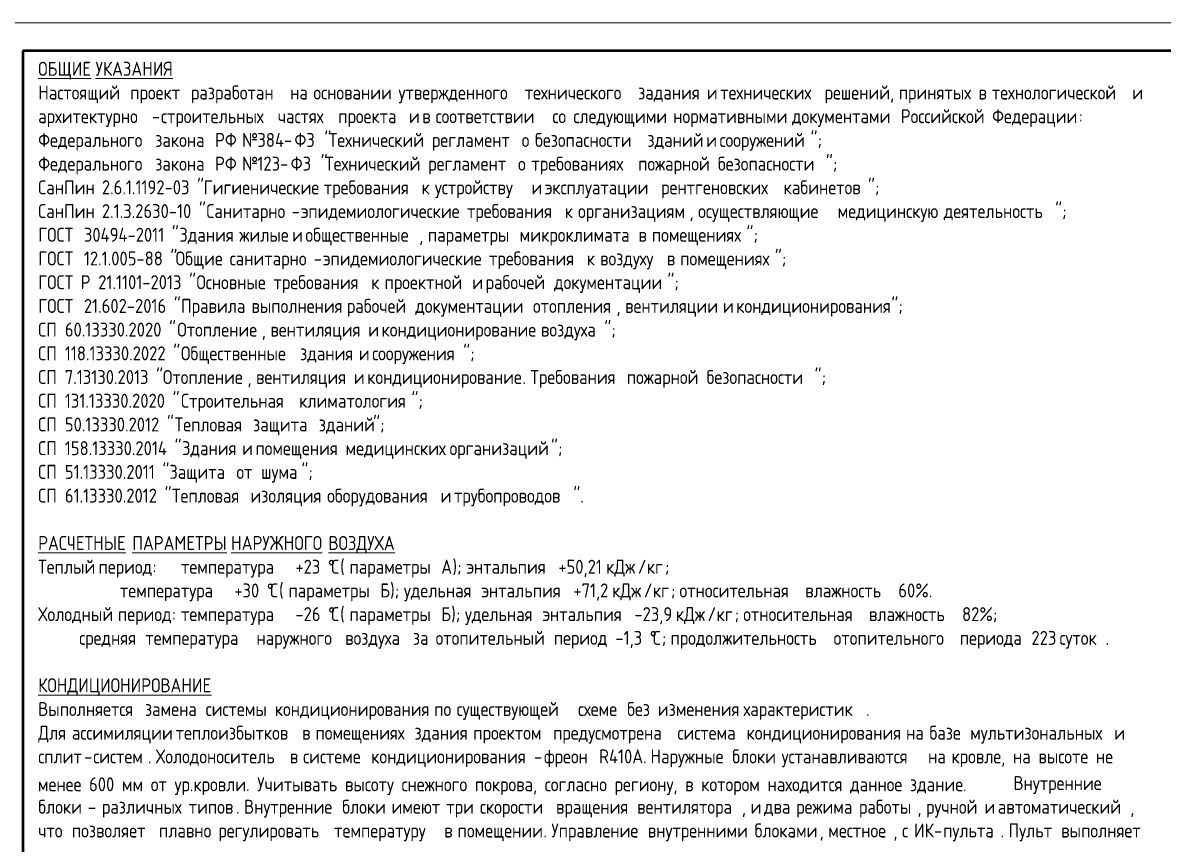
# Model space of a CAD drawing. Header units: millimetres. Extents: x -88595 to 880822, y -1054509 to -148035.
# Drawn here: x -56117 to -35771, y -232212 to -217546 of the extents above; entities that cross this region are included whole.
import ezdxf

# ---------------------------------------------------------------- set-up
doc = ezdxf.new("R2010")
doc.units = ezdxf.units.MM
doc.layers.add('Аннотация', color=7, linetype='Continuous', lineweight=20)
doc.layers.add('Основная надпись', color=7, linetype='Continuous', lineweight=30)
doc.styles.add('$8$GOST Common', font='GOST_Common.ttf', dxfattribs={"width": 0.9, "height": 2.5})

msp = doc.modelspace()

# ---------------------------------------------------------------- linework, layer by layer
at = {"layer": 'Основная надпись', "lineweight": 20}
msp.add_line((-58117, -217546), (-16117, -217546), dxfattribs=at)
at = {"layer": 'Основная надпись', "lineweight": 50}
for p, q in [((-16617, -218046), (-56117, -218046)), ((-56117, -218046), (-56117, -246746))]:
    msp.add_line(p, q, dxfattribs=at)

# ---------------------------------------------------------------- texts
at = {"layer": 'Аннотация', "lineweight": 9, "char_height": 250, "attachment_point": 1, "style": '$8$GOST Common'}
for s, insert, width in [('\\LОБЩИЕ', (-55843, -218243), 1147.21), ('\\LУКАЗАНИЯ', (-54819, -218243), 1782.15), ('Настоящий', (-55843, -218666), 1897.59), ('разработан', (-53117, -218666), 2049.11), ('задания', (-45139, -218666), 1392.53), ('решений', (-41812, -218666), 1414.18), ('технологической', (-38829, -218666), 2943.8), ('проект', (-54200, -218666), 1219.37), ('на', (-51348, -218666), 411.27), ('основании', (-50932, -218666), 1746.08), ('утвержденного', (-49414, -218666), 2633.54), ('технического', (-47163, -218666), 2359.37), ('\\fGOST Common|b0|i0|c204|p34|;\\W.9;и', (-43913, -218666), 194.81), ('технических', (-43675, -218666), 2164.56), (', ', (-40645, -218666), 187.59), ('принятых', (-40490, -218666), 1630.63), ('\\fGOST Common|b0|i0|c204|p34|;\\W.9;в', (-39067, -218666), 194.81), ('\\fGOST Common|b0|i0|c204|p34|;\\W.9;и', (-36323, -218666), 194.81), ('Российской', (-40454, -219089), 1883.16), ('Федерации', (-38823, -219089), 1875.95), ('архитектурно', (-55843, -219089), 2460.38), ('\\fGOST Common|b0|i0|c204|p34|;\\W.9;-', (-53813, -219089), 194.81), ('строительных', (-53652, -219089), 2431.52), ('частях', (-51569, -219089), 1212.15), ('проекта', (-50491, -219089), 1435.82), ('\\fGOST Common|b0|i0|c204|p34|;\\W.9;и', (-49229, -219089), 194.81), ('\\fGOST Common|b0|i0|c204|p34|;\\W.9;в', (-48991, -219089), 194.81), ('соответствии', (-48753, -219089), 2431.52), ('со', (-46669, -219089), 360.76), ('следующими', (-46294, -219089), 2063.54), ('нормативными', (-44514, -219089), 2474.81), ('документами', (-42395, -219089), 2258.35), ('\\fGOST Common|b0|i0|c204|p34|;\\W.9;:', (-37275, -219089), 79.37), ('Федерального', (-55843, -219513), 2438.73), ('РФ', (-52688, -219513), 490.63), ('\\fGOST Common|b0|i0|c204|p34|;\\W.9;№', (-52206, -219513), 331.9), ('384-', (-51932, -219513), 800.89), ('ФЗ', (-51271, -219513), 483.42), (' "', (-50872, -219513), 259.75), ('Технический', (-50658, -219513), 2135.7), ('безопасности', (-46979, -219513), 2337.72), ('зданий', (-44973, -219513), 1176.08), ('сооружений', (-43687, -219513), 1969.75), ('";', (-42062, -219513), 259.75), ('закона', (-53754, -219513), 1197.72), ('регламент', (-48818, -219513), 1847.09), ('\\fGOST Common|b0|i0|c204|p34|;\\W.9;о', (-47217, -219513), 194.81), ('\\fGOST Common|b0|i0|c204|p34|;\\W.9;и', (-43925, -219513), 194.81), ('Федерального', (-55843, -219936), 2438.73), ('РФ', (-52688, -219936), 490.63), ('\\fGOST Common|b0|i0|c204|p34|;\\W.9;№', (-52206, -219936), 331.9), ('123-', (-51932, -219936), 721.52), ('ФЗ', (-51337, -219936), 483.42), (' "', (-50938, -219936), 259.75), ('Технический', (-50723, -219936), 2135.7), ('требованиях', (-47044, -219936), 2215.06), ('пожарной', (-45139, -219936), 1630.63), ('безопасности', (-43717, -219936), 2337.72), ('";', (-41788, -219936), 259.75), ('закона', (-53754, -219936), 1197.72), ('регламент', (-48884, -219936), 1847.09), ('\\fGOST Common|b0|i0|c204|p34|;\\W.9;о', (-47282, -219936), 194.81), (' 2.6.1.1192-03 "', (-54843, -220359), 2366.58), ('";', (-41038, -220359), 259.75), ('СанПин', (-55843, -220359), 1212.15), ('Гигиенические', (-52890, -220359), 2503.67), ('требования', (-50747, -220359), 2020.25), ('\\fGOST Common|b0|i0|c204|p34|;\\W.9;к', (-49003, -220359), 194.81), ('устройству', (-48765, -220359), 1991.39), ('\\fGOST Common|b0|i0|c204|p34|;\\W.9;и', (-47044, -220359), 194.81), ('эксплуатации', (-46806, -220359), 2424.3), ('рентгеновских', (-44729, -220359), 2554.18), ('кабинетов', (-42544, -220359), 1825.44), (' 2.1.3.2630-10 "', (-54843, -220783), 2424.3), ('";', (-37698, -220783), 259.75), ('СанПин', (-55843, -220783), 1212.15), ('Санитарно', (-52843, -220783), 1847.09), ('\\fGOST Common|b0|i0|c204|p34|;\\W.9;-', (-51319, -220783), 194.81), ('эпидемиологические', (-51158, -220783), 3499.37), ('требования', (-48193, -220783), 2020.25), ('\\fGOST Common|b0|i0|c204|p34|;\\W.9;к', (-46449, -220783), 194.81), ('организациям', (-46211, -220783), 2409.87), ('осуществляющие', (-44068, -220783), 2922.15), ('медицинскую', (-41579, -220783), 2200.63), ('деятельность', (-39686, -220783), 2409.87), (' 30494-2011 "', (-55164, -221206), 2229.49), (', ', (-44223, -220783), 187.59), ('";', (-43205, -221206), 259.75), ('ГОСТ', (-55843, -221206), 822.53), ('Здания', (-53325, -221206), 1204.94), ('жилые', (-52253, -221206), 1046.2), ('\\fGOST Common|b0|i0|c204|p34|;\\W.9;и', (-51313, -221206), 194.81), ('общественные', (-51075, -221206), 2460.38), ('параметры', (-48890, -221206), 1890.38), ('микроклимата', (-47253, -221206), 2474.81), ('\\fGOST Common|b0|i0|c204|p34|;\\W.9;в', (-45133, -221206), 194.81), ('помещениях', (-44895, -221206), 2049.11), (', ', (-49045, -221206), 187.59), ('ГОСТ', (-55843, -221629), 822.53), (' 12.1.005-88 "', (-55164, -221629), 2150.13), ('Общие', (-53390, -221629), 1075.06), ('санитарно', (-52426, -221629), 1818.23), ('\\fGOST Common|b0|i0|c204|p34|;\\W.9;-', (-50926, -221629), 194.81), ('эпидемиологические', (-50765, -221629), 3499.37), ('требования', (-47800, -221629), 2020.25), ('\\fGOST Common|b0|i0|c204|p34|;\\W.9;к', (-46056, -221629), 194.81), ('воздуху', (-45818, -221629), 1349.24), ('\\fGOST Common|b0|i0|c204|p34|;\\W.9;в', (-44627, -221629), 194.81), ('помещениях', (-44389, -221629), 2049.11), ('";', (-42699, -221629), 259.75), ('ГОСТ', (-55843, -222053), 822.53), ('\\fGOST Common|b0|i0|c204|p34|;\\W.9;Р', (-55087, -222053), 216.46), (' 21.1101-2013 "', (-54908, -222053), 2287.21), ('Основные', (-53021, -222053), 1572.91), ('требования', (-51646, -222053), 2020.25), ('\\fGOST Common|b0|i0|c204|p34|;\\W.9;к', (-49902, -222053), 194.81), ('проектной', (-49664, -222053), 1803.8), ('\\fGOST Common|b0|i0|c204|p34|;\\W.9;и', (-48098, -222053), 194.81), ('рабочей', (-47860, -222053), 1385.32), ('документации', (-46640, -222053), 2453.16), ('";', (-44615, -222053), 259.75), ('ГОСТ', (-55843, -222476), 822.53), (' 21.602-2016 "', (-55164, -222476), 2265.57), ('Правила', (-53295, -222476), 1428.61), ('выполнения', (-52039, -222476), 1969.75), ('рабочей', (-50336, -222476), 1385.32), ('документации', (-49116, -222476), 2453.16), ('отопления', (-47015, -222476), 1803.8), ('вентиляции', (-45372, -222476), 2020.25), ('\\fGOST Common|b0|i0|c204|p34|;\\W.9;и', (-43627, -222476), 194.81), ('кондиционирования', (-43389, -222476), 3355.06), ('";', (-40621, -222476), 259.75), (', ', (-45526, -222476), 187.59), ('СП', (-55843, -222899), 411.27), (' 60.13330.2020 "', (-55504, -222899), 2597.47), ('Отопление', (-53361, -222899), 1825.44), ('вентиляция', (-51700, -222899), 2020.25), ('\\fGOST Common|b0|i0|c204|p34|;\\W.9;и', (-49955, -222899), 194.81), ('кондиционирование', (-49717, -222899), 3355.06), ('воздуха', (-46872, -222899), 1370.89), ('";', (-45741, -222899), 259.75), (', ', (-51854, -222899), 187.59), ('СП', (-55843, -223323), 411.27), (' 118.13330.2022 "', (-55504, -223323), 2676.83), ('Общественные', (-53295, -223323), 2482.02), ('здания', (-51170, -223323), 1176.08), ('\\fGOST Common|b0|i0|c204|p34|;\\W.9;и', (-50122, -223323), 194.81), ('сооружения', (-49884, -223323), 1969.75), ('";', (-48259, -223323), 259.75), ('СП', (-55843, -223746), 411.27), (' 7.13130.2013 "', (-55504, -223746), 2287.21), ('Отопление', (-53617, -223746), 1825.44), ('Требования', (-47062, -223746), 1991.39), ('пожарной', (-45342, -223746), 1630.63), ('безопасности', (-43919, -223746), 2337.72), ('";', (-41990, -223746), 259.75), (', ', (-52110, -223746), 187.59), ('вентиляция', (-51956, -223746), 2020.25), ('\\fGOST Common|b0|i0|c204|p34|;\\W.9;и', (-50211, -223746), 194.81), ('кондиционирование', (-49973, -223746), 3355.06), ('. ', (-47205, -223746), 173.16), ('СП', (-55843, -224169), 411.27), (' 131.13330.2020 "', (-55504, -224169), 2676.83), ('Строительная', (-53295, -224169), 2460.38), ('";', (-49182, -224169), 259.75), ('климатология', (-51188, -224169), 2431.52), ('СП', (-55843, -224593), 411.27), (' 50.13330.2012 "', (-55504, -224593), 2539.75), ('Тепловая', (-53408, -224593), 1601.77), ('зданий', (-50836, -224593), 1176.08), ('";', (-49866, -224593), 259.75), ('защита', (-52009, -224593), 1327.59), ('СП', (-55843, -225016), 411.27), (' 158.13330.2014 "', (-55504, -225016), 2698.48), ('Здания', (-53277, -225016), 1204.94), ('организаций', (-48503, -225016), 2193.42), ('";', (-46693, -225016), 259.75), ('\\fGOST Common|b0|i0|c204|p34|;\\W.9;и', (-52206, -225016), 194.81), ('помещения', (-51968, -225016), 1854.3), ('медицинских', (-50360, -225016), 2157.34), (' 51.13330.2011 "', (-55504, -225439), 2424.3), ('";', (-51146, -225439), 259.75), ('СП', (-55843, -225439), 411.27), ('Защита', (-53503, -225439), 1356.46), ('от', (-52307, -225439), 440.13), ('шума', (-51866, -225439), 873.04), (' 61.13330.2012 "', (-55504, -225863), 2482.02), ('".', (-46294, -225863), 245.32), ('СП', (-55843, -225863), 411.27), ('Тепловая', (-53456, -225863), 1601.77), ('изоляция', (-52057, -225863), 1565.7), ('оборудования', (-50688, -225863), 2359.37), ('\\fGOST Common|b0|i0|c204|p34|;\\W.9;и', (-48664, -225863), 194.81), ('трубопроводов', (-48425, -225863), 2583.04), ('\\LРАСЧЕТНЫЕ', (-55843, -226709), 1940.89), ('\\LПАРАМЕТРЫ', (-54164, -226709), 2041.9), ('\\LНАРУЖНОГО', (-52402, -226709), 2013.04), ('\\LВОЗДУХА', (-50664, -226709), 1601.77), ('Теплый', (-55843, -227133), 1212.15), ('период', (-54766, -227133), 1168.86), (': ', (-53801, -227133), 173.16), ('температура', (-53295, -227133), 2308.86), (' +23 °', (-51390, -227133), 937.97), ('\\fGOST Common|b0|i0|c204|p34|;\\W.9;С', (-50616, -227133), 194.81), (' (', (-50455, -227133), 202.03), ('параметры', (-50289, -227133), 1890.38), ('\\fGOST Common|b0|i0|c204|p34|;\\W.9;А', (-48652, -227133), 245.32), ('); ', (-48449, -227133), 295.82), ('энтальпия', (-48205, -227133), 1825.44), (' +50,21 ', (-46699, -227133), 1197.72), ('кДж', (-45711, -227133), 685.44), ('\\fGOST Common|b0|i0|c204|p34|;\\W.9;/', (-45145, -227133), 194.81), ('кг', (-44985, -227133), 389.62), ('\\fGOST Common|b0|i0|c204|p34|;\\W.9;;', (-44663, -227133), 93.8), ('температура', (-54385, -227556), 2308.86), (' +30 °', (-52480, -227556), 937.97), ('\\fGOST Common|b0|i0|c204|p34|;\\W.9;С', (-51706, -227556), 194.81), (' (', (-51545, -227556), 202.03), ('параметры', (-51378, -227556), 1890.38), ('\\fGOST Common|b0|i0|c204|p34|;\\W.9;Б', (-49741, -227556), 216.46), ('); ', (-49563, -227556), 295.82), ('удельная', (-49318, -227556), 1580.13), ('энтальпия', (-47937, -227556), 1825.44), (' +71,2 ', (-46431, -227556), 1002.91), ('кДж', (-45604, -227556), 685.44), ('\\fGOST Common|b0|i0|c204|p34|;\\W.9;/', (-45038, -227556), 194.81), ('кг', (-44877, -227556), 389.62), ('; ', (-44556, -227556), 187.59), ('относительная', (-44401, -227556), 2626.33), ('влажность', (-42157, -227556), 1847.09), (' 60%.', (-40633, -227556), 865.82), ('Холодный', (-55843, -227979), 1630.63), ('период', (-54420, -227979), 1168.86), (': ', (-53456, -227979), 173.16), ('температура', (-53295, -227979), 2308.86), (' -26 °', (-51390, -227979), 937.97), ('\\fGOST Common|b0|i0|c204|p34|;\\W.9;С', (-50616, -227979), 194.81), (' (', (-50455, -227979), 202.03), ('параметры', (-50289, -227979), 1890.38), ('\\fGOST Common|b0|i0|c204|p34|;\\W.9;Б', (-48652, -227979), 216.46), ('); ', (-48473, -227979), 295.82), ('удельная', (-48229, -227979), 1580.13), ('энтальпия', (-46848, -227979), 1825.44), (' -23,9 ', (-45342, -227979), 1060.63), ('кДж', (-44467, -227979), 685.44), ('\\fGOST Common|b0|i0|c204|p34|;\\W.9;/', (-43901, -227979), 194.81), ('кг', (-43740, -227979), 389.62), ('; ', (-43419, -227979), 187.59), ('относительная', (-43264, -227979), 2626.33), ('влажность', (-41020, -227979), 1847.09), (' 82%;', (-39496, -227979), 880.25), ('средняя', (-55111, -228403), 1334.81), ('температура', (-53932, -228403), 2308.86), ('наружного', (-51950, -228403), 1825.44), ('воздуха', (-50366, -228403), 1370.89), ('за', (-49158, -228403), 396.84), ('отопительный', (-48753, -228403), 2460.38), ('период', (-46645, -228403), 1168.86), (' -1,3 °', (-45681, -228403), 974.05), ('\\fGOST Common|b0|i0|c204|p34|;\\W.9;С', (-44877, -228403), 194.81), ('продолжительность', (-44562, -228403), 3434.43), ('отопительного', (-41651, -228403), 2633.54), ('периода', (-39401, -228403), 1385.32), (' 223 ', (-38258, -228403), 772.03), ('суток', (-37621, -228403), 995.7), ('; ', (-44717, -228403), 187.59), ('\\fGOST Common|b0|i0|c204|p34|;\\W.9;.', (-36799, -228403), 79.37), ('\\LКОНДИЦИОНИРОВАНИЕ', (-55843, -229249), 3759.11), ('Выполняется', (-55843, -229673), 2215.06), ('существующей', (-48378, -229673), 2532.53), ('без', (-45336, -229673), 570), ('замена', (-53938, -229673), 1219.37), ('системы', (-52855, -229673), 1399.75), ('кондиционирования', (-51622, -229673), 3355.06), ('по', (-48777, -229673), 389.62), ('схеме', (-46211, -229673), 966.84), ('изменения', (-44788, -229673), 1760.51), ('характеристик', (-43258, -229673), 2647.97), ('\\fGOST Common|b0|i0|c204|p34|;\\W.9;.', (-41073, -229673), 79.37), ('Для', (-55843, -230096), 634.94), ('теплоизбытков', (-53390, -230096), 2640.76), ('базе', (-39942, -230096), 786.46), ('ассимиляции', (-55242, -230096), 2150.13), ('\\fGOST Common|b0|i0|c204|p34|;\\W.9;в', (-51134, -230096), 194.81), ('помещениях', (-50896, -230096), 2049.11), ('здания', (-49128, -230096), 1176.08), ('проектом', (-48080, -230096), 1630.63), ('предусмотрена', (-46657, -230096), 2597.47), ('система', (-44437, -230096), 1399.75), ('кондиционирования', (-43205, -230096), 3355.06), ('на', (-40359, -230096), 411.27), ('мультизональных', (-39216, -230096), 3023.16), ('\\fGOST Common|b0|i0|c204|p34|;\\W.9;и', (-36644, -230096), 194.81), ('Холодоноситель', (-53742, -230519), 2799.49), (' R410A. ', (-45973, -230519), 1277.09), ('Наружные', (-44919, -230519), 1673.92), ('блоки', (-43461, -230519), 974.05), ('сплит', (-55843, -230519), 995.7), ('\\fGOST Common|b0|i0|c204|p34|;\\W.9;-', (-55022, -230519), 194.81), ('систем', (-54861, -230519), 1183.29), ('\\fGOST Common|b0|i0|c204|p34|;\\W.9;в', (-51354, -230519), 194.81), ('системе', (-51116, -230519), 1378.1), ('кондиционирования', (-49902, -230519), 3355.06), (' - ', (-47134, -230519), 382.4), ('фреон', (-46818, -230519), 1024.56), ('устанавливаются', (-42579, -230519), 3073.67), ('на', (-39966, -230519), 411.27), ('кровле, на высоте не', (-39549, -230519), 6271.74), ('. ', (-53884, -230519), 173.16), ('менее 600 мм от ур.кровли. Учитывать высоту снежного покрова, согласно региону, в котором находится данное здание.', (-55848, -231017), 17998.49), ('Внутренние', (-38442, -230995), 2027.47), ('блоки', (-55843, -231418), 974.05), ('различных', (-54706, -231418), 1782.15), ('типов', (-53158, -231418), 1024.56), ('Внутренние', (-52170, -231418), 2027.47), ('блоки', (-50420, -231418), 974.05), ('имеют', (-49539, -231418), 1089.49), ('три', (-48562, -231418), 634.94), ('скорости', (-47961, -231418), 1551.27), ('вращения', (-46604, -231418), 1659.49), ('вентилятора', (-45157, -231418), 2265.57), ('\\fGOST Common|b0|i0|c204|p34|;\\W.9;и', (-43133, -231418), 194.81), ('два', (-42895, -231418), 606.08), ('режима', (-42318, -231418), 1262.66), ('работы', (-41198, -231418), 1262.66), ('ручной', (-40002, -231418), 1168.86), ('\\fGOST Common|b0|i0|c204|p34|;\\W.9;и', (-38960, -231418), 194.81), ('автоматический', (-38722, -231418), 2864.43), ('\\fGOST Common|b0|i0|c204|p34|;\\W.9;–', (-54962, -231418), 216.46), ('. ', (-52313, -231418), 173.16), (', ', (-43288, -231418), 187.59), (', ', (-40157, -231418), 187.59), (', ', (-36358, -231418), 187.59), ('что', (-55843, -231842), 634.94), ('позволяет', (-55242, -231842), 1789.37), ('плавно', (-53688, -231842), 1190.51), ('регулировать', (-52628, -231842), 2409.87), ('температуру', (-50563, -231842), 2287.21), ('\\fGOST Common|b0|i0|c204|p34|;\\W.9;в', (-48598, -231842), 194.81), ('помещении', (-48360, -231842), 1854.3), ('Управление', (-46687, -231842), 1991.39), ('внутренними', (-44967, -231842), 2215.06), ('блоками', (-43062, -231842), 1406.96), ('местное', (-41746, -231842), 1406.96), ('\\fGOST Common|b0|i0|c204|p34|;\\W.9;с', (-40430, -231842), 165.95), ('ИК', (-40216, -231842), 432.91), ('пульта', (-39698, -231842), 1241.01), ('Пульт', (-38531, -231842), 1046.2), ('выполняет', (-37591, -231842), 1825.44), ('. ', (-46830, -231842), 173.16), (', ', (-41901, -231842), 187.59), (', ', (-40585, -231842), 187.59), ('\\fGOST Common|b0|i0|c204|p34|;\\W.9;-', (-39859, -231842), 194.81), ('. ', (-38674, -231842), 173.16)]:
    msp.add_mtext(s, dxfattribs=dict(at, insert=insert, width=width))

doc.saveas('drawing.dxf')
